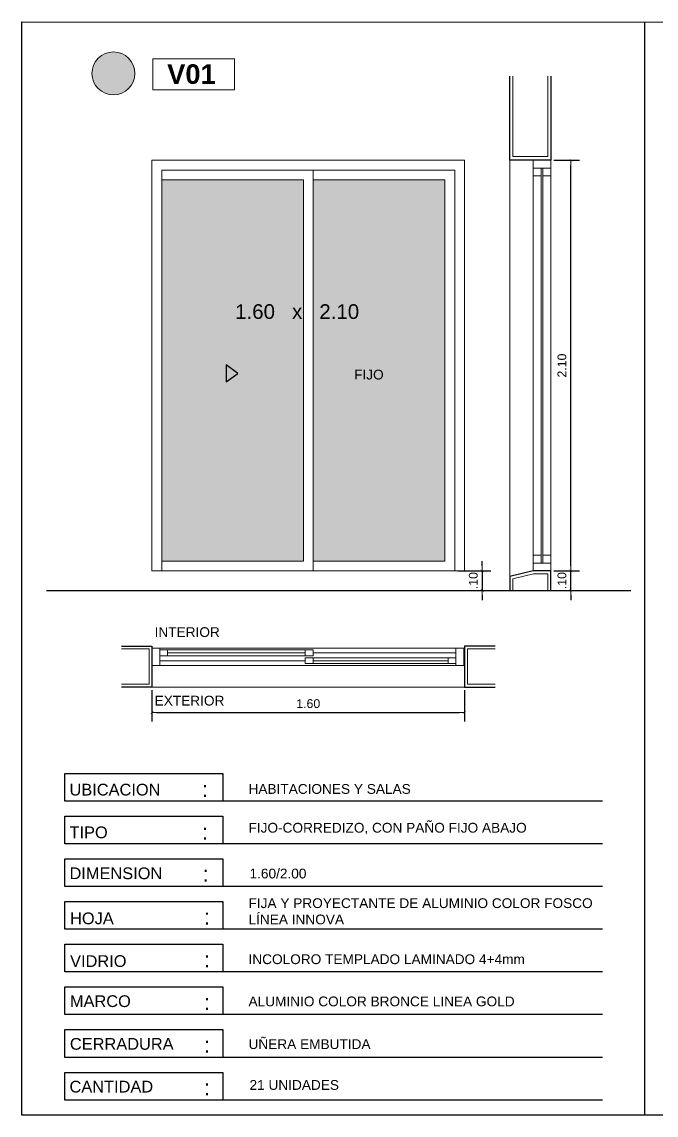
# Model space of a CAD drawing. Extents: x 465 to 637, y -105 to -61.
# Drawn here: x 464.6 to 467.85, y -82.13 to -76.54 of the extents above; entities that cross this region are included whole.
import ezdxf
from ezdxf.enums import TextEntityAlignment as Align

# ---------------------------------------------------------------- set-up
doc = ezdxf.new("R2010")
doc.units = 0
for name, color, linetype, lineweight in [('A-Aberturas', 2, 'Continuous', 18), ('A-Cotas', 1, 'Continuous', 5), ('A-Muros', 4, 'Continuous', 18)]:
    doc.layers.add(name, color=color, linetype=linetype, lineweight=lineweight)
for name, color, linetype in [('A-Revoque', 1, 'Continuous'), ('A-Texto', 3, 'Continuous'), ('Expresión Vidrio', 252, 'Continuous'), ('Texto Detalles Aberturas', 3, 'Continuous')]:
    doc.layers.add(name, color=color, linetype=linetype)
doc.styles.add('ARIAL', font='arial.ttf')
doc.styles.add('ROMANS', font='arial.ttf')
doc.styles.add('SANSSERIFBOLD', font='sasb____.pfb')
doc.dimstyles.new('ST-COTA-25', dxfattribs={"dimscale": 0.25, "dimtxt": 0.18, "dimasz": 0.1, "dimexe": 0.18, "dimexo": 0.0625, "dimgap": 0.09, "dimtad": 1, "dimzin": 4, "dimdsep": 46, "dimtxsty": 'ARIAL', "dimblk1": 'COTA_N', "dimblk2": 'COTA_N', "dimsah": 1, "dimcen": 0.09, "dimclrd": 8, "dimclre": 8, "dimclrt": 140, "dimadec": 0, "dimazin": 0, "dimtfac": 1, "dimtix": 1, "dimtmove": 0, "dimatfit": 3, "dimldrblk": 'COTA_N', "dimfxl": 0.18, "dimtolj": 1, "dimtzin": 0, "dimarcsym": 0})

# ---------------------------------------------------------------- blocks, each defined once
blk = doc.blocks.new('COTA_N')
for p, q in [((-1, 0), (0, 0)), ((0, 0.5), (0, -0.5))]:
    blk.add_line(p, q)
at = {"color": 3, "const_width": 0.065}
blk.add_lwpolyline([(0.14, 0.14), (0.28, 0.28), (0, 0), (-0.14, -0.14), (-0.28, -0.28)], dxfattribs=at)
blk = doc.blocks.new('*D20')
at = {"layer": 'A-Cotas', "color": 8, "lineweight": -2, "transparency": 16777216}
for p, q in [((466.834, -79.3456), (467.0038, -79.3456)), ((466.9588, -79.3206), (466.9588, -79.2956)), ((466.9588, -79.3456), (466.9588, -79.4457)), ((466.834, -79.4457), (467.0038, -79.4457)), ((466.9588, -79.4707), (466.9588, -79.4957))]:
    blk.add_line(p, q, dxfattribs=at)
at = {"layer": 'Defpoints', "color": 0, "transparency": 16777216}
for p in [(466.8184, -79.3456), (466.8184, -79.4457), (466.9588, -79.4457)]:
    blk.add_point(p, dxfattribs=at)
at = {"layer": 'A-Cotas', "color": 8, "lineweight": -2, "transparency": 16777216, "xscale": 0.025, "yscale": 0.025, "zscale": 0.025}
for p, rotation in [((466.9588, -79.3456), 270), ((466.9588, -79.4457), 90)]:
    blk.add_blockref('COTA_N', p, dxfattribs=dict(at, rotation=rotation))
at = {"layer": 'A-Cotas', "transparency": 16777216, "insert": (466.9133, -79.3957), "char_height": 0.045, "attachment_point": 5, "rotation": 90, "style": 'ARIAL'}
blk.add_mtext('\\A1;.10', dxfattribs=at)
blk = doc.blocks.new('*D21')
at = {"layer": 'A-Cotas', "color": 8, "lineweight": -2, "transparency": 16777216}
for p, q in [((467.3256, -79.3456), (467.4576, -79.3456)), ((467.4126, -79.3206), (467.4126, -79.2956)), ((467.4126, -79.4457), (467.4126, -79.3456)), ((467.3256, -79.4457), (467.4576, -79.4457)), ((467.4126, -79.4707), (467.4126, -79.4957))]:
    blk.add_line(p, q, dxfattribs=at)
at = {"layer": 'Defpoints', "color": 0, "transparency": 16777216}
for p in [(467.3099, -79.3456), (467.4126, -79.3456), (467.3099, -79.4457)]:
    blk.add_point(p, dxfattribs=at)
at = {"layer": 'A-Cotas', "color": 8, "lineweight": -2, "transparency": 16777216, "xscale": 0.025, "yscale": 0.025, "zscale": 0.025}
for p, rotation in [((467.4126, -79.3456), 270), ((467.4126, -79.4457), 90)]:
    blk.add_blockref('COTA_N', p, dxfattribs=dict(at, rotation=rotation))
at = {"layer": 'A-Cotas', "transparency": 16777216, "insert": (467.3672, -79.3957), "char_height": 0.045, "attachment_point": 5, "rotation": 90, "style": 'ARIAL'}
blk.add_mtext('\\A1;.10', dxfattribs=at)
blk = doc.blocks.new('*D22')
at = {"layer": 'A-Cotas', "color": 8, "lineweight": -2, "transparency": 16777216}
for p, q in [((467.3256, -77.2456), (467.4576, -77.2456)), ((467.4126, -79.3206), (467.4126, -77.2706)), ((467.3256, -79.3456), (467.4576, -79.3456))]:
    blk.add_line(p, q, dxfattribs=at)
at = {"layer": 'Defpoints', "color": 0, "transparency": 16777216}
for p in [(467.3099, -77.2456), (467.4126, -77.2456), (467.3099, -79.3456)]:
    blk.add_point(p, dxfattribs=at)
at = {"layer": 'A-Cotas', "color": 8, "lineweight": -2, "transparency": 16777216, "xscale": 0.025, "yscale": 0.025, "zscale": 0.025}
for p, rotation in [((467.4126, -77.2456), 90), ((467.4126, -79.3456), 270)]:
    blk.add_blockref('COTA_N', p, dxfattribs=dict(at, rotation=rotation))
at = {"layer": 'A-Cotas', "transparency": 16777216, "insert": (467.3672, -78.2956), "char_height": 0.045, "attachment_point": 5, "rotation": 90, "style": 'ARIAL'}
blk.add_mtext('\\A1;2.10', dxfattribs=at)
blk = doc.blocks.new('*D24')
at = {"layer": 'A-Cotas', "color": 8, "lineweight": -2, "transparency": 16777216}
for p, q in [((465.2684, -79.9559), (465.2684, -80.1155)), ((466.8684, -79.9559), (466.8684, -80.1155)), ((465.2934, -80.0705), (466.8434, -80.0705))]:
    blk.add_line(p, q, dxfattribs=at)
at = {"layer": 'Defpoints', "color": 0, "transparency": 16777216}
for p in [(465.2684, -79.9403), (466.8684, -79.9403), (466.8684, -80.0705)]:
    blk.add_point(p, dxfattribs=at)
at = {"layer": 'A-Cotas', "color": 8, "lineweight": -2, "transparency": 16777216, "xscale": 0.025, "yscale": 0.025, "zscale": 0.025, "rotation": 180}
blk.add_blockref('COTA_N', (465.2684, -80.0705), dxfattribs=at)
at = {"layer": 'A-Cotas', "color": 8, "lineweight": -2, "transparency": 16777216, "xscale": 0.025, "yscale": 0.025, "zscale": 0.025}
blk.add_blockref('COTA_N', (466.8684, -80.0705), dxfattribs=at)
at = {"layer": 'A-Cotas', "transparency": 16777216, "insert": (466.0684, -80.025), "char_height": 0.045, "attachment_point": 5, "style": 'ARIAL'}
blk.add_mtext('\\A1;1.60', dxfattribs=at)

msp = doc.modelspace()

# ---------------------------------------------------------------- hatches: boundary and pattern name
at = {"true_color": 0x7aafdf}
h = msp.add_hatch(color=143, dxfattribs=at)
h.dxf.hatch_style = 1
edge = h.paths.add_edge_path()
edge.add_arc((465.0709, -76.8015), 0.1098, 0, 360)
at = {"layer": 'Expresión Vidrio', "transparency": 33554567}
h = msp.add_hatch(color=252, dxfattribs=at)
h.dxf.hatch_style = 1
h.paths.add_polyline_path([(465.3184, -79.2956), (465.3184, -77.3456), (466.0434, -77.3456), (466.0434, -79.2956)])
h = msp.add_hatch(color=252, dxfattribs=at)
h.dxf.hatch_style = 1
h.paths.add_polyline_path([(466.0934, -79.2956), (466.0934, -77.3456), (466.7684, -77.3456), (466.7684, -79.2956)])

# ---------------------------------------------------------------- linework, layer by layer
at = {"layer": 'A-Aberturas', "color": 252}
msp.add_line((467.0999, -79.3752), (467.0999, -77.2456), dxfattribs=at)
at = {"layer": 'A-Aberturas'}
for p, q in [((465.3184, -77.2956), (465.3184, -77.2956)), ((467.2199, -79.2656), (467.2199, -77.2856)), ((467.2599, -79.2656), (467.2599, -77.2856)), ((465.3484, -79.7653), (466.0534, -79.7653)), ((466.0934, -79.8053), (466.7844, -79.8053))]:
    msp.add_line(p, q, dxfattribs=at)
at = {"layer": 'A-Aberturas', "color": 1}
for p, q in [((467.2699, -79.2656), (467.2699, -77.2856)), ((467.3099, -79.2656), (467.3099, -77.2856)), ((466.0534, -79.7503), (465.3484, -79.7503)), ((465.3484, -79.7803), (466.0534, -79.7803)), ((466.0934, -79.7903), (466.7844, -79.7903)), ((466.7844, -79.8203), (466.0934, -79.8203)), ((465.2684, -79.9403), (466.8684, -79.9403))]:
    msp.add_line(p, q, dxfattribs=at)
at = {"layer": 'A-Aberturas', "color": 251}
msp.add_line((466.8244, -79.7403), (465.3084, -79.7403), dxfattribs=at)
at = {"layer": 'A-Aberturas'}
msp.add_lwpolyline([(465.2684, -79.3456), (465.2684, -77.2456), (466.8684, -77.2456), (466.8684, -79.3456), (465.2684, -79.3456)], dxfattribs=at)
at = {"layer": 'A-Aberturas', "color": 3}
for points in [[(467.3099, -77.2456), (467.3099, -77.2856), (467.2199, -77.2856), (467.2199, -77.2456)], [(467.2199, -77.3256), (467.2199, -77.2856), (467.2599, -77.2856), (467.2599, -77.3256)], [(467.2199, -79.3056), (467.2199, -79.2656), (467.2599, -79.2656), (467.2599, -79.3056)], [(467.2199, -79.3056), (467.2199, -79.3456), (467.3099, -79.3456), (467.3099, -79.3056)], [(465.2684, -79.8303), (465.3084, -79.8303), (465.3084, -79.7403), (465.2684, -79.7403)], [(466.8644, -79.8303), (466.8244, -79.8303), (466.8244, -79.7403), (466.8644, -79.7403)]]:
    msp.add_lwpolyline(points, close=True, dxfattribs=at)
at = {"layer": 'A-Aberturas'}
for points in [[(465.3184, -79.3456), (465.3184, -77.2956), (466.8184, -77.2956), (466.8184, -79.3456)], [(465.3184, -77.2956), (466.0934, -77.2956), (466.0934, -79.3456), (465.3184, -79.3456)], [(465.3484, -79.7803), (465.3084, -79.7803), (465.3084, -79.7503), (465.3484, -79.7503)], [(466.0934, -79.7803), (466.0534, -79.7803), (466.0534, -79.7503), (466.0934, -79.7503)], [(466.0934, -79.7903), (466.0534, -79.7903), (466.0534, -79.8203), (466.0934, -79.8203)], [(466.8244, -79.7903), (466.7844, -79.7903), (466.7844, -79.8203), (466.8244, -79.8203)]]:
    msp.add_lwpolyline(points, close=True, dxfattribs=at)
at = {"layer": 'A-Aberturas', "color": 1}
for points in [[(467.2699, -77.3256), (467.2699, -77.2856), (467.3099, -77.2856), (467.3099, -77.3256)], [(467.2699, -79.3056), (467.2699, -79.2656), (467.3099, -79.2656), (467.3099, -79.3056)]]:
    msp.add_lwpolyline(points, close=True, dxfattribs=at)
for points in [[(465.3184, -77.3456), (466.0434, -77.3456), (466.0434, -79.2956), (465.3184, -79.2956)], [(466.0934, -77.3456), (466.7684, -77.3456), (466.7684, -79.2956), (466.0934, -79.2956)]]:
    msp.add_lwpolyline(points, dxfattribs=at)
at = {"layer": 'A-Aberturas', "color": 3}
msp.add_lwpolyline([(467.0999, -78.4034), (467.0999, -78.4234), (467.0999, -78.4134)], dxfattribs=at)
at = {"layer": 'A-Aberturas', "color": 251}
for points in [[(466.0934, -79.7653), (466.8244, -79.7653)], [(466.0534, -79.8053), (465.3084, -79.8053)], [(466.8244, -79.8303), (465.3084, -79.8303)]]:
    msp.add_lwpolyline(points, dxfattribs=at)
at = {"layer": 'A-Cotas', "color": 1}
msp.add_lwpolyline([(465.2722, -76.8856), (465.6917, -76.8856), (465.6917, -76.7271), (465.2722, -76.7271)], close=True, dxfattribs=at)
msp.add_circle((465.0709, -76.8015), 0.1098, dxfattribs=at)
at = {"layer": 'A-Muros', "lineweight": 25}
msp.add_line((464.7293, -79.4457), (467.7199, -79.4457), dxfattribs=at)
at = {"layer": 'A-Muros', "ltscale": 0.5}
for points in [[(467.1149, -76.8154), (467.1149, -77.2256), (467.2949, -77.2256), (467.2949, -76.8154)], [(467.2949, -79.4457), (467.2949, -79.3606), (467.2218, -79.3606), (467.1149, -79.3869), (467.1149, -79.4457)], [(465.1118, -79.9253), (465.2534, -79.9253), (465.2534, -79.7453), (465.1118, -79.7453)], [(467.0251, -79.9253), (466.8834, -79.9253), (466.8834, -79.7453), (467.0251, -79.7453)]]:
    msp.add_lwpolyline(points, dxfattribs=at)
at = {"layer": 'A-Revoque', "ltscale": 0.5}
for points in [[(467.3099, -76.8154), (467.3099, -77.2456), (467.0999, -77.2456), (467.0999, -76.8154)], [(467.3099, -79.4457), (467.3099, -79.3456), (467.2199, -79.3456), (467.0999, -79.3752), (467.0999, -79.4457)], [(465.1118, -79.7303), (465.2684, -79.7303), (465.2684, -79.9403), (465.1118, -79.9403)], [(467.0251, -79.7303), (466.8684, -79.7303), (466.8684, -79.8653)], [(466.8684, -79.8653), (466.8684, -79.9403), (467.0251, -79.9403)]]:
    msp.add_lwpolyline(points, dxfattribs=at)
at = {"layer": 'A-Texto'}
msp.add_lwpolyline([(464.6023, -76.5377), (483.7316, -76.5384), (483.7316, -82.1296), (464.6023, -82.1289)], close=True, dxfattribs=at)
msp.add_lwpolyline([(467.7904, -76.5377), (467.7904, -82.1293)], dxfattribs=at)
at = {"layer": 'A-Texto', "color": 1}
for points in [[(467.5746, -80.5232), (464.822, -80.5232), (464.822, -80.3815), (465.6311, -80.3815), (465.6311, -80.5232)], [(467.5746, -80.7417), (464.822, -80.7417), (464.822, -80.6), (465.6311, -80.6), (465.6311, -80.7417)], [(467.5746, -80.9602), (464.822, -80.9602), (464.822, -80.8185), (465.6311, -80.8185), (465.6311, -80.9602)], [(467.5746, -81.1787), (464.822, -81.1787), (464.822, -81.037), (465.6311, -81.037), (465.6311, -81.1787)], [(467.5746, -81.3972), (464.822, -81.3972), (464.822, -81.2554), (465.6311, -81.2554), (465.6311, -81.3972)], [(467.5746, -81.6156), (464.822, -81.6156), (464.822, -81.4739), (465.6311, -81.4739), (465.6311, -81.6156)], [(467.5746, -81.8341), (464.822, -81.8341), (464.822, -81.6924), (465.6311, -81.6924), (465.6311, -81.8341)], [(467.5746, -82.0526), (464.822, -82.0526), (464.822, -81.9109), (465.6311, -81.9109), (465.6311, -82.0526)]]:
    msp.add_lwpolyline(points, dxfattribs=at)
at = {"layer": 'Texto Detalles Aberturas', "color": 3}
msp.add_lwpolyline([(465.6474, -78.2926), (465.6474, -78.3787), (465.7079, -78.3356)], close=True, dxfattribs=at)

# ---------------------------------------------------------------- texts
at = {"layer": 'A-Aberturas', "style": 'SANSSERIFBOLD'}
msp.add_text('V01', height=0.1, dxfattribs=at).set_placement((465.3461, -76.8548))
at = {"layer": 'A-Texto', "style": 'ROMANS'}
msp.add_text('INTERIOR', height=0.05, dxfattribs=at).set_placement((465.282, -79.6339), align=Align.TOP_LEFT)
msp.add_text('EXTERIOR', height=0.05, dxfattribs=at).set_placement((465.282, -80.0495), align=Align.BOTTOM_LEFT)
at = {"layer": 'A-Texto', "color": 4, "style": 'ROMANS'}
for s, height, p in [('UBICACION', 0.06, (464.8462, -80.4947)), (':', 0.08, (465.5238, -80.5019)), ('TIPO           ', 0.06, (464.8462, -80.7132)), (':', 0.08, (465.5238, -80.7203)), ('DIMENSION', 0.06, (464.8462, -80.9226)), (':', 0.08, (465.5284, -80.9349)), ('HOJA', 0.06, (464.8492, -81.1531)), (':', 0.08, (465.534, -81.1547)), ('VIDRIO', 0.06, (464.8492, -81.3716)), (':', 0.08, (465.534, -81.3732)), ('MARCO', 0.06, (464.8483, -81.5766)), (':', 0.08, (465.534, -81.5917)), ('CERRADURA', 0.06, (464.8483, -81.7951)), (':', 0.08, (465.534, -81.8101)), ('CANTIDAD', 0.06, (464.8462, -82.0138)), (':', 0.08, (465.534, -82.0286))]:
    msp.add_text(s, height=height, dxfattribs=at).set_placement(p)
at = {"layer": 'A-Texto', "color": 3, "style": 'ROMANS'}
for s, p in [('HABITACIONES Y SALAS', (465.7626, -80.4862)), ('FIJO-CORREDIZO, CON PAÑO FIJO ABAJO', (465.7626, -80.6846)), ('1.60/2.00', (465.7678, -80.9188)), ('21 UNIDADES', (465.7678, -82.0002))]:
    msp.add_text(s, height=0.05, dxfattribs=at).set_placement(p)
at = {"layer": 'A-Texto', "color": 3, "char_height": 0.05, "width": 1.78912, "attachment_point": 1, "style": 'ROMANS'}
for s, insert in [('FIJA Y PROYECTANTE DE ALUMINIO COLOR FOSCO  LÍNEA INNOVA', (465.7626, -81.0204)), ('INCOLORO TEMPLADO LAMINADO 4+4mm', (465.7626, -81.3071)), ('ALUMINIO COLOR BRONCE LINEA GOLD', (465.7626, -81.5229)), ('UÑERA EMBUTIDA', (465.7626, -81.7414))]:
    msp.add_mtext(s, dxfattribs=dict(at, insert=insert))
at = {"layer": 'Texto Detalles Aberturas', "color": 3, "style": 'ROMANS'}
msp.add_text('1.60   x   2.10', height=0.075, dxfattribs=at).set_placement((465.6942, -78.0569))
msp.add_text('FIJO', height=0.05, dxfattribs=at).set_placement((466.3789, -78.3419), align=Align.MIDDLE_CENTER)

# ---------------------------------------------------------------- dimensions: what is measured, and where the dimension line sits
at = {"layer": 'A-Cotas'}
for base, p1, p2, picture, middle in [((467.4126, -77.2456), (467.3099, -79.3456), (467.3099, -77.2456), '*D22', (467.3672, -78.2956)), ((466.9588, -79.4457), (466.8184, -79.3456), (466.8184, -79.4457), '*D20', (466.9133, -79.3957)), ((467.4126, -79.3456), (467.3099, -79.4457), (467.3099, -79.3456), '*D21', (467.3672, -79.3957))]:
    dim = msp.add_linear_dim(base=base, p1=p1, p2=p2, angle=90, dimstyle='ST-COTA-25', override={"dimclrt": 256}, dxfattribs=at)
    dim.commit()
    dim.dimension.update_dxf_attribs({"geometry": picture, "text_midpoint": middle})
dim = msp.add_linear_dim(base=(466.8684, -80.0705), p1=(465.2684, -79.9403), p2=(466.8684, -79.9403), dimstyle='ST-COTA-25', override={"dimclrt": 256}, dxfattribs=at)
dim.commit()
dim.dimension.update_dxf_attribs({"geometry": '*D24', "text_midpoint": (466.0684, -80.025)})

doc.saveas('drawing.dxf')
